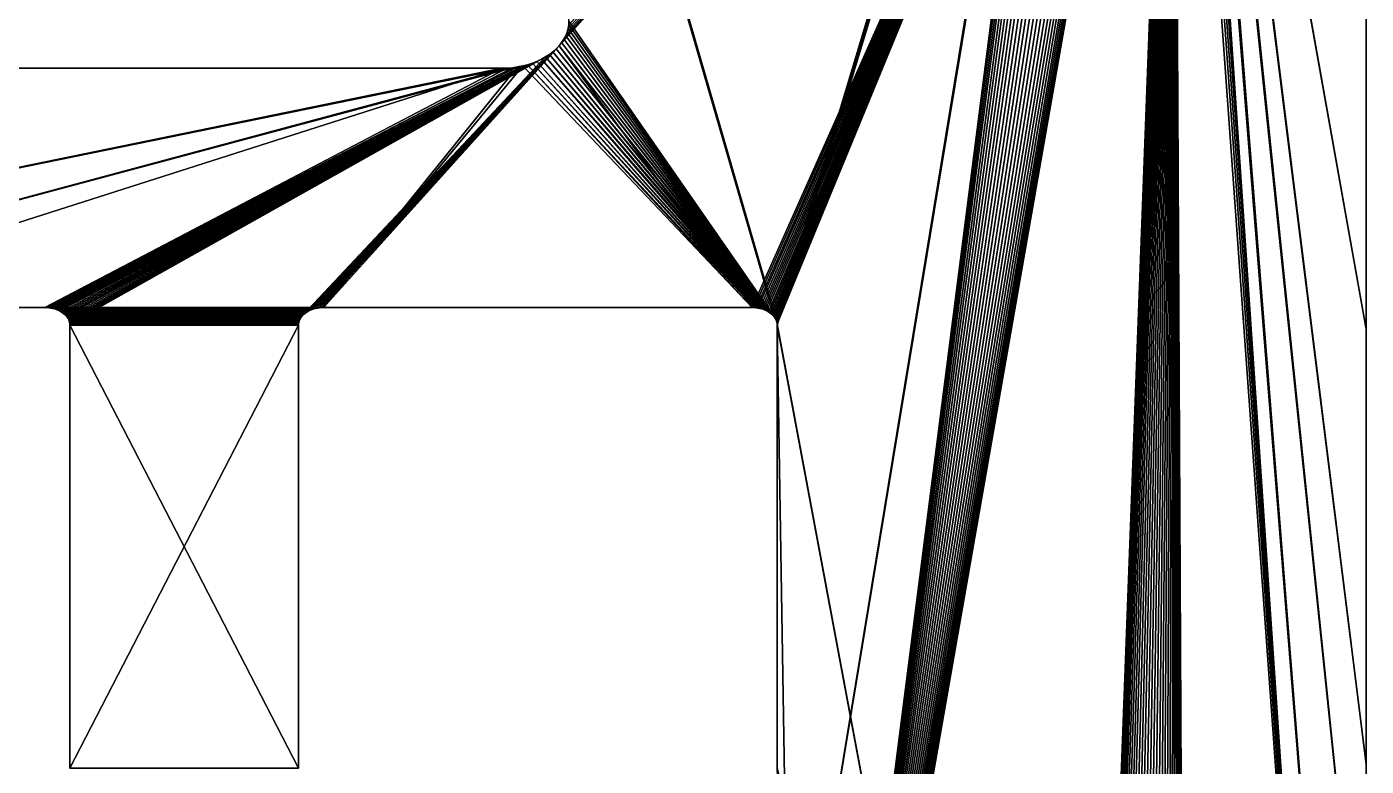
# Model space of a CAD drawing. Extents: x -56 to 56, y -42 to 42.
# Drawn here: x 19.22 to 56.15, y -3.78 to 16.61 of the extents above; entities that cross this region are included whole.
import ezdxf

# ---------------------------------------------------------------- set-up
doc = ezdxf.new("R2010")
doc.units = 0

msp = doc.modelspace()

# ---------------------------------------------------------------- linework, layer by layer
for points in [[(51.193, 36.097, 13), (56.15, 38.472, 13), (56.15, 8.264, 13)], [(56.15, 8.264, 16), (56.15, 38.472, 16), (51.193, 36.097, 16)], [(56.15, 8.264, 16), (56.15, 8.264, 13), (56.15, 38.472, 13)], [(56.15, 8.264, 16), (56.15, 38.472, 13), (56.15, 38.472, 16)], [(39.892, 8.491, 13), (34.117, 28.447, 13), (48.265, 36.385, 13)], [(39.892, 8.491, 13), (48.265, 36.385, 13), (48.229, 36.243, 13)], [(39.902, 8.453, 13), (39.892, 8.491, 13), (48.229, 36.243, 13)], [(39.902, 8.453, 13), (48.229, 36.243, 13), (48.207, 36.097, 13)], [(39.909, 8.415, 13), (39.902, 8.453, 13), (48.207, 36.097, 13)], [(39.909, 8.415, 13), (48.207, 36.097, 13), (48.2, 35.95, 13)], [(39.911, 8.377, 13), (39.909, 8.415, 13), (48.2, 35.95, 13)], [(39.911, 8.377, 13), (48.2, 35.95, 13), (48.207, 35.803, 13)], [(51.2, 35.95, 13), (51.193, 36.097, 13), (56.15, 8.264, 13)], [(56.15, 8.264, 16), (51.193, 36.097, 16), (51.2, 35.95, 16)], [(51.193, 35.803, 13), (51.2, 35.95, 13), (56.15, -3.728, 13)], [(56.15, -3.728, 16), (51.2, 35.95, 16), (51.193, 35.803, 16)], [(51.2, 35.95, 13), (56.15, 8.264, 13), (56.15, -3.728, 13)], [(56.15, -3.728, 16), (56.15, 8.264, 16), (51.2, 35.95, 16)], [(40.253, -12.604, 13), (39.911, 8.377, 13), (48.207, 35.803, 13)], [(40.253, -12.604, 13), (48.207, 35.803, 13), (48.229, 35.657, 13)], [(40.253, -26.604, 13), (40.253, -12.604, 13), (48.229, 35.657, 13)], [(40.253, -26.604, 13), (48.229, 35.657, 13), (48.265, 35.515, 13)], [(40.253, -26.604, 13), (51.135, 35.515, 13), (51.171, 35.657, 13)], [(40.253, -26.604, 13), (51.171, 35.657, 13), (56.15, -27.014, 13)], [(40.253, -26.604, 13), (48.265, 35.515, 13), (48.314, 35.376, 13)], [(40.253, -26.604, 13), (51.086, 35.376, 13), (51.135, 35.515, 13)], [(56.15, -38.472, 16), (51.135, 35.515, 16), (51.086, 35.376, 16)], [(56.15, -27.014, 16), (51.171, 35.657, 16), (51.135, 35.515, 16)], [(56.15, -38.472, 16), (56.15, -27.014, 16), (51.135, 35.515, 16)], [(51.171, 35.657, 13), (51.193, 35.803, 13), (56.15, -12.194, 13)], [(56.15, -12.194, 16), (51.193, 35.803, 16), (51.171, 35.657, 16)], [(51.171, 35.657, 13), (56.15, -12.194, 13), (56.15, -27.014, 13)], [(56.15, -27.014, 16), (56.15, -12.194, 16), (51.171, 35.657, 16)], [(51.193, 35.803, 13), (56.15, -3.728, 13), (56.15, -12.194, 13)], [(56.15, -12.194, 16), (56.15, -3.728, 16), (51.193, 35.803, 16)], [(40.253, -26.604, 13), (48.314, 35.376, 13), (48.377, 35.243, 13)], [(40.253, -26.604, 13), (51.023, 35.243, 13), (51.086, 35.376, 13)], [(40.253, -26.604, 13), (48.377, 35.243, 13), (48.453, 35.117, 13)], [(40.253, -26.604, 13), (50.947, 35.117, 13), (51.023, 35.243, 13)], [(40.253, -26.604, 13), (48.453, 35.117, 13), (48.54, 34.998, 13)], [(40.253, -26.604, 13), (50.859, 34.998, 13), (50.947, 35.117, 13)], [(56.15, -38.472, 16), (50.947, 35.117, 16), (50.859, 34.998, 16)], [(56.15, -38.472, 16), (51.023, 35.243, 16), (50.947, 35.117, 16)], [(56.15, -38.472, 16), (51.086, 35.376, 16), (51.023, 35.243, 16)], [(50.859, 34.998, 16), (33.967, 16.169, 16), (33.896, 16.08, 16)], [(50.859, 34.998, 16), (33.896, 16.08, 16), (39.218, 8.863, 16)], [(50.859, 34.998, 16), (34.028, 16.261, 16), (33.967, 16.169, 16)], [(50.859, 34.998, 16), (50.761, 34.889, 16), (34.028, 16.261, 16)], [(50.761, 34.889, 16), (34.078, 16.357, 16), (34.028, 16.261, 16)], [(50.761, 34.889, 16), (50.652, 34.79, 16), (34.078, 16.357, 16)], [(50.652, 34.79, 16), (34.117, 16.455, 16), (34.078, 16.357, 16)], [(50.652, 34.79, 16), (50.533, 34.703, 16), (34.117, 16.455, 16)], [(50.859, 34.998, 16), (39.218, 8.863, 16), (39.273, 8.862, 16)], [(50.859, 34.998, 16), (39.273, 8.862, 16), (39.327, 8.857, 16)], [(50.859, 34.998, 16), (39.327, 8.857, 16), (39.38, 8.85, 16)], [(50.859, 34.998, 16), (39.38, 8.85, 16), (39.432, 8.839, 16)], [(50.859, 34.998, 16), (39.432, 8.839, 16), (39.483, 8.826, 16)], [(50.859, 34.998, 16), (39.483, 8.826, 16), (39.533, 8.81, 16)], [(50.859, 34.998, 16), (39.533, 8.81, 16), (39.58, 8.792, 16)], [(50.859, 34.998, 16), (39.58, 8.792, 16), (39.625, 8.77, 16)], [(50.859, 34.998, 16), (39.625, 8.77, 16), (39.668, 8.747, 16)], [(50.859, 34.998, 16), (39.668, 8.747, 16), (39.708, 8.721, 16)], [(50.859, 34.998, 16), (39.708, 8.721, 16), (39.745, 8.693, 16)], [(50.859, 34.998, 16), (39.745, 8.693, 16), (39.778, 8.663, 16)], [(50.859, 34.998, 16), (39.778, 8.663, 16), (39.809, 8.631, 16)], [(50.859, 34.998, 16), (39.809, 8.631, 16), (39.835, 8.598, 16)], [(50.859, 34.998, 16), (39.835, 8.598, 16), (39.858, 8.563, 16)], [(50.859, 34.998, 16), (39.858, 8.563, 16), (39.877, 8.527, 16)], [(50.859, 34.998, 16), (39.877, 8.527, 16), (39.892, 8.491, 16)], [(50.859, 34.998, 16), (39.892, 8.491, 16), (39.902, 8.453, 16)], [(50.859, 34.998, 16), (39.902, 8.453, 16), (39.909, 8.415, 16)], [(48.2, -35.95, 16), (50.859, 34.998, 16), (39.909, 8.415, 16)], [(40.253, -26.604, 13), (48.54, 34.998, 13), (48.639, 34.889, 13)], [(40.253, -26.604, 13), (50.761, 34.889, 13), (50.859, 34.998, 13)], [(40.253, -26.604, 13), (48.639, 34.889, 13), (48.748, 34.79, 13)], [(40.253, -26.604, 13), (50.652, 34.79, 13), (50.761, 34.889, 13)], [(40.253, -26.604, 13), (48.748, 34.79, 13), (48.867, 34.703, 13)], [(40.253, -26.604, 13), (50.533, 34.703, 13), (50.652, 34.79, 13)], [(48.2, -35.95, 16), (48.207, -35.803, 16), (50.859, 34.998, 16)], [(48.207, -35.803, 16), (48.229, -35.657, 16), (50.859, 34.998, 16)], [(48.229, -35.657, 16), (48.265, -35.515, 16), (50.859, 34.998, 16)], [(48.265, -35.515, 16), (48.314, -35.376, 16), (50.859, 34.998, 16)], [(48.314, -35.376, 16), (48.377, -35.243, 16), (50.859, 34.998, 16)], [(48.377, -35.243, 16), (48.453, -35.117, 16), (50.859, 34.998, 16)], [(48.453, -35.117, 16), (48.54, -34.998, 16), (50.859, 34.998, 16)], [(48.54, -34.998, 16), (48.639, -34.889, 16), (50.859, 34.998, 16)], [(48.639, -34.889, 16), (48.748, -34.79, 16), (50.859, 34.998, 16)], [(48.748, -34.79, 16), (48.867, -34.703, 16), (50.859, 34.998, 16)], [(48.867, -34.703, 16), (48.993, -34.627, 16), (50.859, 34.998, 16)], [(48.993, -34.627, 16), (49.126, -34.564, 16), (50.859, 34.998, 16)], [(49.126, -34.564, 16), (49.265, -34.515, 16), (50.859, 34.998, 16)], [(49.265, -34.515, 16), (49.407, -34.479, 16), (50.859, 34.998, 16)], [(49.407, -34.479, 16), (49.553, -34.457, 16), (50.859, 34.998, 16)], [(49.553, -34.457, 16), (49.7, -34.45, 16), (50.859, 34.998, 16)], [(49.7, -34.45, 16), (49.847, -34.457, 16), (50.859, 34.998, 16)], [(49.847, -34.457, 16), (49.993, -34.479, 16), (50.859, 34.998, 16)], [(49.993, -34.479, 16), (50.135, -34.515, 16), (50.859, 34.998, 16)], [(50.135, -34.515, 16), (50.274, -34.564, 16), (50.859, 34.998, 16)], [(50.274, -34.564, 16), (50.407, -34.627, 16), (50.859, 34.998, 16)], [(50.407, -34.627, 16), (50.533, -34.703, 16), (50.859, 34.998, 16)], [(50.533, -34.703, 16), (50.652, -34.79, 16), (50.859, 34.998, 16)], [(50.652, -34.79, 16), (50.761, -34.889, 16), (50.859, 34.998, 16)], [(50.761, -34.889, 16), (50.859, -34.998, 16), (50.859, 34.998, 16)], [(51.2, -35.95, 16), (56.15, -38.472, 16), (50.859, 34.998, 16)], [(51.193, -35.803, 16), (51.2, -35.95, 16), (50.859, 34.998, 16)], [(51.171, -35.657, 16), (51.193, -35.803, 16), (50.859, 34.998, 16)], [(51.135, -35.515, 16), (51.171, -35.657, 16), (50.859, 34.998, 16)], [(51.086, -35.376, 16), (51.135, -35.515, 16), (50.859, 34.998, 16)], [(51.023, -35.243, 16), (51.086, -35.376, 16), (50.859, 34.998, 16)], [(50.947, -35.117, 16), (51.023, -35.243, 16), (50.859, 34.998, 16)], [(50.859, -34.998, 16), (50.947, -35.117, 16), (50.859, 34.998, 16)], [(50.533, 34.703, 16), (34.146, 16.555, 16), (34.117, 16.455, 16)], [(50.533, 34.703, 16), (50.407, 34.627, 16), (34.146, 16.555, 16)], [(50.407, 34.627, 16), (34.163, 16.656, 16), (34.146, 16.555, 16)], [(40.253, -26.604, 13), (48.867, 34.703, 13), (48.993, 34.627, 13)], [(40.253, -26.604, 13), (50.407, 34.627, 13), (50.533, 34.703, 13)], [(40.253, -26.604, 13), (48.993, 34.627, 13), (49.126, 34.564, 13)], [(40.253, -26.604, 13), (50.274, 34.564, 13), (50.407, 34.627, 13)], [(40.253, -26.604, 13), (49.126, 34.564, 13), (49.265, 34.515, 13)], [(40.253, -26.604, 13), (50.135, 34.515, 13), (50.274, 34.564, 13)], [(40.253, -26.604, 13), (49.265, 34.515, 13), (49.407, 34.479, 13)], [(40.253, -26.604, 13), (49.993, 34.479, 13), (50.135, 34.515, 13)], [(40.253, -26.604, 13), (49.407, 34.479, 13), (49.553, 34.457, 13)], [(40.253, -26.604, 13), (49.847, 34.457, 13), (49.993, 34.479, 13)], [(40.253, -26.604, 13), (49.553, 34.457, 13), (49.7, 34.45, 13)], [(40.253, -26.604, 13), (49.7, 34.45, 13), (49.847, 34.457, 13)], [(39.892, 8.491, 13), (34.146, 28.347, 13), (34.117, 28.447, 13)], [(39.877, 8.527, 13), (34.163, 28.246, 13), (34.146, 28.347, 13)], [(39.892, 8.491, 13), (39.877, 8.527, 13), (34.146, 28.347, 13)], [(39.858, 8.563, 13), (34.168, 28.145, 13), (34.163, 28.246, 13)], [(39.877, 8.527, 13), (39.858, 8.563, 13), (34.163, 28.246, 13)], [(39.835, 8.598, 13), (34.168, 16.757, 13), (34.168, 28.145, 13)], [(39.858, 8.563, 13), (39.835, 8.598, 13), (34.168, 28.145, 13)], [(34.163, 16.656, 13), (34.146, 16.555, 13), (34.146, 16.555, 16)], [(34.163, 16.656, 13), (34.146, 16.555, 16), (34.163, 16.656, 16)], [(39.835, 8.598, 13), (34.146, 16.555, 13), (34.163, 16.656, 13)], [(39.835, 8.598, 13), (34.163, 16.656, 13), (34.168, 16.757, 13)], [(34.028, 16.261, 13), (33.967, 16.169, 13), (33.967, 16.169, 16)], [(34.028, 16.261, 13), (33.967, 16.169, 16), (34.028, 16.261, 16)], [(39.708, 8.721, 13), (33.967, 16.169, 13), (34.028, 16.261, 13)], [(34.078, 16.357, 13), (34.028, 16.261, 13), (34.028, 16.261, 16)], [(34.078, 16.357, 13), (34.028, 16.261, 16), (34.078, 16.357, 16)], [(39.745, 8.693, 13), (34.028, 16.261, 13), (34.078, 16.357, 13)], [(39.745, 8.693, 13), (39.708, 8.721, 13), (34.028, 16.261, 13)], [(34.117, 16.455, 13), (34.078, 16.357, 13), (34.078, 16.357, 16)], [(34.117, 16.455, 13), (34.078, 16.357, 16), (34.117, 16.455, 16)], [(39.778, 8.663, 13), (34.078, 16.357, 13), (34.117, 16.455, 13)], [(39.778, 8.663, 13), (39.745, 8.693, 13), (34.078, 16.357, 13)], [(34.146, 16.555, 13), (34.117, 16.455, 13), (34.117, 16.455, 16)], [(34.146, 16.555, 13), (34.117, 16.455, 16), (34.146, 16.555, 16)], [(39.809, 8.631, 13), (34.117, 16.455, 13), (34.146, 16.555, 13)], [(39.809, 8.631, 13), (39.778, 8.663, 13), (34.117, 16.455, 13)], [(39.835, 8.598, 13), (39.809, 8.631, 13), (34.146, 16.555, 13)], [(33.726, 15.916, 16), (33.628, 15.841, 16), (26.913, 8.721, 16)], [(33.726, 15.916, 16), (26.913, 8.721, 16), (26.953, 8.747, 16)], [(33.816, 15.996, 16), (33.726, 15.916, 16), (26.953, 8.747, 16)], [(33.816, 15.996, 16), (26.953, 8.747, 16), (26.996, 8.77, 16)], [(33.896, 16.08, 16), (33.816, 15.996, 16), (26.996, 8.77, 16)], [(33.896, 16.08, 16), (26.996, 8.77, 16), (27.041, 8.792, 16)], [(33.896, 16.08, 16), (27.041, 8.792, 16), (27.089, 8.81, 16)], [(33.896, 16.08, 16), (27.089, 8.81, 16), (27.138, 8.826, 16)], [(33.896, 16.08, 16), (27.138, 8.826, 16), (27.189, 8.839, 16)], [(33.896, 16.08, 16), (27.189, 8.839, 16), (27.241, 8.85, 16)], [(33.896, 16.08, 16), (27.241, 8.85, 16), (27.295, 8.857, 16)], [(33.896, 16.08, 16), (27.295, 8.857, 16), (27.349, 8.862, 16)], [(33.896, 16.08, 16), (27.349, 8.862, 16), (27.403, 8.863, 16)], [(33.896, 16.08, 16), (27.403, 8.863, 16), (39.218, 8.863, 16)], [(33.726, 15.916, 13), (33.628, 15.841, 13), (33.628, 15.841, 16)], [(33.726, 15.916, 13), (33.628, 15.841, 16), (33.726, 15.916, 16)], [(39.533, 8.81, 13), (33.628, 15.841, 13), (33.726, 15.916, 13)], [(33.816, 15.996, 13), (33.726, 15.916, 13), (33.726, 15.916, 16)], [(33.816, 15.996, 13), (33.726, 15.916, 16), (33.816, 15.996, 16)], [(39.58, 8.792, 13), (33.726, 15.916, 13), (33.816, 15.996, 13)], [(39.58, 8.792, 13), (39.533, 8.81, 13), (33.726, 15.916, 13)], [(33.896, 16.08, 13), (33.816, 15.996, 13), (33.816, 15.996, 16)], [(33.896, 16.08, 13), (33.816, 15.996, 16), (33.896, 16.08, 16)], [(39.625, 8.77, 13), (33.816, 15.996, 13), (33.896, 16.08, 13)], [(39.625, 8.77, 13), (39.58, 8.792, 13), (33.816, 15.996, 13)], [(33.967, 16.169, 13), (33.896, 16.08, 13), (33.896, 16.08, 16)], [(33.967, 16.169, 13), (33.896, 16.08, 16), (33.967, 16.169, 16)], [(39.668, 8.747, 13), (33.896, 16.08, 13), (33.967, 16.169, 13)], [(39.668, 8.747, 13), (39.625, 8.77, 13), (33.896, 16.08, 13)], [(39.708, 8.721, 13), (39.668, 8.747, 13), (33.967, 16.169, 13)], [(32.893, 15.525, 16), (32.753, 15.497, 16), (19.88, 8.85, 16)], [(32.893, 15.525, 16), (19.88, 8.85, 16), (19.932, 8.839, 16)], [(33.029, 15.56, 16), (32.893, 15.525, 16), (19.932, 8.839, 16)], [(33.029, 15.56, 16), (19.932, 8.839, 16), (19.983, 8.826, 16)], [(33.16, 15.603, 16), (33.029, 15.56, 16), (19.983, 8.826, 16)], [(33.16, 15.603, 16), (19.983, 8.826, 16), (20.033, 8.81, 16)], [(33.287, 15.652, 16), (33.16, 15.603, 16), (20.033, 8.81, 16)], [(33.287, 15.652, 16), (20.033, 8.81, 16), (20.08, 8.792, 16)], [(33.407, 15.709, 16), (33.287, 15.652, 16), (20.08, 8.792, 16)], [(33.407, 15.709, 16), (20.08, 8.792, 16), (20.125, 8.77, 16)], [(33.407, 15.709, 16), (20.125, 8.77, 16), (20.168, 8.747, 16)], [(33.407, 15.709, 16), (20.168, 8.747, 16), (20.208, 8.721, 16)], [(33.407, 15.709, 16), (20.208, 8.721, 16), (20.245, 8.693, 16)], [(33.407, 15.709, 16), (20.245, 8.693, 16), (20.278, 8.663, 16)], [(33.407, 15.709, 16), (20.278, 8.663, 16), (20.309, 8.631, 16)], [(33.407, 15.709, 16), (20.309, 8.631, 16), (20.335, 8.598, 16)], [(33.407, 15.709, 16), (20.335, 8.598, 16), (20.358, 8.563, 16)], [(33.407, 15.709, 16), (20.358, 8.563, 16), (20.377, 8.527, 16)], [(33.407, 15.709, 16), (20.377, 8.527, 16), (20.391, 8.491, 16)], [(33.407, 15.709, 16), (20.391, 8.491, 16), (20.402, 8.453, 16)], [(33.521, 15.772, 16), (33.407, 15.709, 16), (20.402, 8.453, 16)], [(33.521, 15.772, 16), (20.402, 8.453, 16), (20.408, 8.415, 16)], [(33.521, 15.772, 16), (20.408, 8.415, 16), (26.843, 8.663, 16)], [(33.521, 15.772, 16), (26.843, 8.663, 16), (26.876, 8.693, 16)], [(33.628, 15.841, 16), (33.521, 15.772, 16), (26.876, 8.693, 16)], [(33.628, 15.841, 16), (26.876, 8.693, 16), (26.913, 8.721, 16)], [(27.403, 8.863, 13), (32.753, 15.497, 13), (32.893, 15.525, 13)], [(39.218, 8.863, 13), (27.403, 8.863, 13), (32.893, 15.525, 13)], [(32.893, 15.525, 13), (32.753, 15.497, 13), (32.753, 15.497, 16)], [(32.893, 15.525, 13), (32.753, 15.497, 16), (32.893, 15.525, 16)], [(33.029, 15.56, 13), (32.893, 15.525, 13), (32.893, 15.525, 16)], [(33.029, 15.56, 13), (32.893, 15.525, 16), (33.029, 15.56, 16)], [(39.218, 8.863, 13), (32.893, 15.525, 13), (33.029, 15.56, 13)], [(33.16, 15.603, 13), (33.029, 15.56, 13), (33.029, 15.56, 16)], [(33.16, 15.603, 13), (33.029, 15.56, 16), (33.16, 15.603, 16)], [(39.273, 8.862, 13), (33.029, 15.56, 13), (33.16, 15.603, 13)], [(39.273, 8.862, 13), (39.218, 8.863, 13), (33.029, 15.56, 13)], [(33.287, 15.652, 13), (33.16, 15.603, 13), (33.16, 15.603, 16)], [(33.287, 15.652, 13), (33.16, 15.603, 16), (33.287, 15.652, 16)], [(39.327, 8.857, 13), (33.16, 15.603, 13), (33.287, 15.652, 13)], [(39.327, 8.857, 13), (39.273, 8.862, 13), (33.16, 15.603, 13)], [(33.407, 15.709, 13), (33.287, 15.652, 13), (33.287, 15.652, 16)], [(33.407, 15.709, 13), (33.287, 15.652, 16), (33.407, 15.709, 16)], [(39.38, 8.85, 13), (33.287, 15.652, 13), (33.407, 15.709, 13)], [(39.38, 8.85, 13), (39.327, 8.857, 13), (33.287, 15.652, 13)], [(33.521, 15.772, 13), (33.407, 15.709, 13), (33.407, 15.709, 16)], [(33.521, 15.772, 13), (33.407, 15.709, 16), (33.521, 15.772, 16)], [(39.432, 8.839, 13), (33.407, 15.709, 13), (33.521, 15.772, 13)], [(39.432, 8.839, 13), (39.38, 8.85, 13), (33.407, 15.709, 13)], [(33.628, 15.841, 13), (33.521, 15.772, 13), (33.521, 15.772, 16)], [(33.628, 15.841, 13), (33.521, 15.772, 16), (33.628, 15.841, 16)], [(39.483, 8.826, 13), (33.521, 15.772, 13), (33.628, 15.841, 13)], [(39.483, 8.826, 13), (39.432, 8.839, 13), (33.521, 15.772, 13)], [(39.533, 8.81, 13), (39.483, 8.826, 13), (33.628, 15.841, 13)], [(0.116, 8.857, 13), (32.322, 15.461, 13), (32.467, 15.465, 13)], [(7.903, 8.863, 13), (0.116, 8.857, 13), (32.467, 15.465, 13)], [(0.116, 8.857, 13), (0.703, 15.461, 13), (32.322, 15.461, 13)], [(11.222, 15.461, 16), (32.322, 15.461, 13), (0.703, 15.461, 13)], [(7.903, 8.863, 13), (32.467, 15.465, 13), (32.611, 15.477, 13)], [(19.718, 8.863, 13), (7.903, 8.863, 13), (32.611, 15.477, 13)], [(11.222, 15.461, 16), (32.322, 15.461, 16), (32.322, 15.461, 13)], [(32.322, 15.461, 16), (11.222, 15.461, 16), (11.657, 8.863, 16)], [(32.322, 15.461, 16), (11.657, 8.863, 16), (19.718, 8.863, 16)], [(19.718, 8.863, 13), (32.611, 15.477, 13), (32.753, 15.497, 13)], [(27.403, 8.863, 13), (19.718, 8.863, 13), (32.753, 15.497, 13)], [(32.467, 15.465, 16), (32.322, 15.461, 16), (19.718, 8.863, 16)], [(32.467, 15.465, 16), (19.718, 8.863, 16), (19.773, 8.862, 16)], [(32.611, 15.477, 16), (32.467, 15.465, 16), (19.773, 8.862, 16)], [(32.611, 15.477, 16), (19.773, 8.862, 16), (19.827, 8.857, 16)], [(32.753, 15.497, 16), (32.611, 15.477, 16), (19.827, 8.857, 16)], [(32.753, 15.497, 16), (19.827, 8.857, 16), (19.88, 8.85, 16)], [(32.322, 15.461, 16), (32.467, 15.465, 16), (32.467, 15.465, 13)], [(32.322, 15.461, 16), (32.467, 15.465, 13), (32.322, 15.461, 13)], [(32.611, 15.477, 13), (32.467, 15.465, 13), (32.467, 15.465, 16)], [(32.611, 15.477, 13), (32.467, 15.465, 16), (32.611, 15.477, 16)], [(32.753, 15.497, 13), (32.611, 15.477, 13), (32.611, 15.477, 16)], [(32.753, 15.497, 13), (32.611, 15.477, 16), (32.753, 15.497, 16)], [(7.903, 8.863, 13), (19.718, 8.863, 13), (19.718, 8.863, 16)], [(11.657, 8.863, 16), (7.903, 8.863, 13), (19.718, 8.863, 16)], [(19.773, 8.862, 13), (19.773, 8.862, 16), (19.718, 8.863, 16)], [(19.773, 8.862, 13), (19.718, 8.863, 16), (19.718, 8.863, 13)], [(27.403, 8.863, 13), (19.773, 8.862, 13), (19.718, 8.863, 13)], [(27.403, 8.863, 13), (27.349, 8.862, 13), (19.773, 8.862, 13)], [(27.403, 8.863, 13), (27.403, 8.863, 16), (27.349, 8.862, 16)], [(27.403, 8.863, 13), (27.349, 8.862, 16), (27.349, 8.862, 13)], [(39.218, 8.863, 13), (39.218, 8.863, 16), (27.403, 8.863, 16)], [(39.218, 8.863, 13), (27.403, 8.863, 16), (27.403, 8.863, 13)], [(39.273, 8.862, 13), (39.273, 8.862, 16), (39.218, 8.863, 16)], [(39.273, 8.862, 13), (39.218, 8.863, 16), (39.218, 8.863, 13)], [(19.827, 8.857, 13), (19.827, 8.857, 16), (19.773, 8.862, 16)], [(19.827, 8.857, 13), (19.773, 8.862, 16), (19.773, 8.862, 13)], [(27.349, 8.862, 13), (19.827, 8.857, 13), (19.773, 8.862, 13)], [(27.349, 8.862, 13), (27.295, 8.857, 13), (19.827, 8.857, 13)], [(19.88, 8.85, 13), (19.88, 8.85, 16), (19.827, 8.857, 16)], [(19.88, 8.85, 13), (19.827, 8.857, 16), (19.827, 8.857, 13)], [(27.295, 8.857, 13), (19.88, 8.85, 13), (19.827, 8.857, 13)], [(27.295, 8.857, 13), (27.241, 8.85, 13), (19.88, 8.85, 13)], [(19.932, 8.839, 13), (19.932, 8.839, 16), (19.88, 8.85, 16)], [(19.932, 8.839, 13), (19.88, 8.85, 16), (19.88, 8.85, 13)], [(27.241, 8.85, 13), (19.932, 8.839, 13), (19.88, 8.85, 13)], [(27.241, 8.85, 13), (27.189, 8.839, 13), (19.932, 8.839, 13)], [(19.983, 8.826, 13), (19.983, 8.826, 16), (19.932, 8.839, 16)], [(19.983, 8.826, 13), (19.932, 8.839, 16), (19.932, 8.839, 13)], [(27.189, 8.839, 13), (19.983, 8.826, 13), (19.932, 8.839, 13)], [(27.189, 8.839, 13), (27.138, 8.826, 13), (19.983, 8.826, 13)], [(20.033, 8.81, 13), (20.033, 8.81, 16), (19.983, 8.826, 16)], [(20.033, 8.81, 13), (19.983, 8.826, 16), (19.983, 8.826, 13)], [(27.138, 8.826, 13), (20.033, 8.81, 13), (19.983, 8.826, 13)], [(27.138, 8.826, 13), (27.089, 8.81, 13), (20.033, 8.81, 13)], [(20.08, 8.792, 13), (20.08, 8.792, 16), (20.033, 8.81, 16)], [(20.08, 8.792, 13), (20.033, 8.81, 16), (20.033, 8.81, 13)], [(27.089, 8.81, 13), (20.08, 8.792, 13), (20.033, 8.81, 13)], [(27.089, 8.81, 13), (27.041, 8.792, 13), (20.08, 8.792, 13)], [(20.125, 8.77, 13), (20.125, 8.77, 16), (20.08, 8.792, 16)], [(20.125, 8.77, 13), (20.08, 8.792, 16), (20.08, 8.792, 13)], [(27.041, 8.792, 13), (20.125, 8.77, 13), (20.08, 8.792, 13)], [(27.041, 8.792, 13), (26.996, 8.77, 13), (20.125, 8.77, 13)], [(20.168, 8.747, 13), (20.168, 8.747, 16), (20.125, 8.77, 16)], [(20.168, 8.747, 13), (20.125, 8.77, 16), (20.125, 8.77, 13)], [(26.996, 8.77, 13), (20.168, 8.747, 13), (20.125, 8.77, 13)], [(26.996, 8.77, 13), (26.953, 8.747, 13), (20.168, 8.747, 13)], [(20.208, 8.721, 13), (20.208, 8.721, 16), (20.168, 8.747, 16)], [(20.208, 8.721, 13), (20.168, 8.747, 16), (20.168, 8.747, 13)], [(26.953, 8.747, 13), (20.208, 8.721, 13), (20.168, 8.747, 13)], [(26.953, 8.747, 13), (26.913, 8.721, 13), (20.208, 8.721, 13)], [(20.245, 8.693, 16), (20.208, 8.721, 16), (20.208, 8.721, 13)], [(20.245, 8.693, 16), (20.208, 8.721, 13), (20.245, 8.693, 13)], [(26.913, 8.721, 13), (20.245, 8.693, 13), (20.208, 8.721, 13)], [(26.913, 8.721, 13), (26.876, 8.693, 13), (20.245, 8.693, 13)], [(20.278, 8.663, 16), (20.245, 8.693, 16), (20.245, 8.693, 13)], [(20.278, 8.663, 16), (20.245, 8.693, 13), (20.278, 8.663, 13)], [(26.876, 8.693, 13), (20.278, 8.663, 13), (20.245, 8.693, 13)], [(26.876, 8.693, 13), (26.843, 8.663, 13), (20.278, 8.663, 13)], [(20.309, 8.631, 16), (20.278, 8.663, 16), (20.278, 8.663, 13)], [(20.309, 8.631, 16), (20.278, 8.663, 13), (20.309, 8.631, 13)], [(26.843, 8.663, 13), (20.309, 8.631, 13), (20.278, 8.663, 13)], [(26.843, 8.663, 13), (26.813, 8.631, 13), (20.309, 8.631, 13)], [(20.335, 8.598, 16), (20.309, 8.631, 16), (20.309, 8.631, 13)], [(20.335, 8.598, 16), (20.309, 8.631, 13), (20.335, 8.598, 13)], [(26.813, 8.631, 13), (20.335, 8.598, 13), (20.309, 8.631, 13)], [(26.813, 8.631, 13), (26.786, 8.598, 13), (20.335, 8.598, 13)], [(20.358, 8.563, 16), (20.335, 8.598, 16), (20.335, 8.598, 13)], [(20.358, 8.563, 16), (20.335, 8.598, 13), (20.358, 8.563, 13)], [(26.786, 8.598, 13), (20.358, 8.563, 13), (20.335, 8.598, 13)], [(26.786, 8.598, 13), (26.763, 8.563, 13), (20.358, 8.563, 13)], [(20.377, 8.527, 16), (20.358, 8.563, 16), (20.358, 8.563, 13)], [(20.377, 8.527, 16), (20.358, 8.563, 13), (20.377, 8.527, 13)], [(26.763, 8.563, 13), (20.377, 8.527, 13), (20.358, 8.563, 13)], [(26.763, 8.563, 13), (26.745, 8.527, 13), (20.377, 8.527, 13)], [(20.391, 8.491, 16), (20.377, 8.527, 16), (20.377, 8.527, 13)], [(20.391, 8.491, 16), (20.377, 8.527, 13), (20.391, 8.491, 13)], [(26.745, 8.527, 13), (20.391, 8.491, 13), (20.377, 8.527, 13)], [(26.745, 8.527, 13), (26.73, 8.491, 13), (20.391, 8.491, 13)], [(20.408, 8.415, 16), (26.813, 8.631, 16), (26.843, 8.663, 16)], [(20.408, 8.415, 16), (26.786, 8.598, 16), (26.813, 8.631, 16)], [(20.408, 8.415, 16), (26.763, 8.563, 16), (26.786, 8.598, 16)], [(20.408, 8.415, 16), (26.745, 8.527, 16), (26.763, 8.563, 16)], [(20.408, 8.415, 16), (26.73, 8.491, 16), (26.745, 8.527, 16)], [(26.745, 8.527, 13), (26.745, 8.527, 16), (26.73, 8.491, 16)], [(26.745, 8.527, 13), (26.73, 8.491, 16), (26.73, 8.491, 13)], [(26.763, 8.563, 13), (26.763, 8.563, 16), (26.745, 8.527, 16)], [(26.763, 8.563, 13), (26.745, 8.527, 16), (26.745, 8.527, 13)], [(26.786, 8.598, 13), (26.786, 8.598, 16), (26.763, 8.563, 16)], [(26.786, 8.598, 13), (26.763, 8.563, 16), (26.763, 8.563, 13)], [(26.813, 8.631, 13), (26.813, 8.631, 16), (26.786, 8.598, 16)], [(26.813, 8.631, 13), (26.786, 8.598, 16), (26.786, 8.598, 13)], [(26.843, 8.663, 13), (26.843, 8.663, 16), (26.813, 8.631, 16)], [(26.843, 8.663, 13), (26.813, 8.631, 16), (26.813, 8.631, 13)], [(26.876, 8.693, 13), (26.876, 8.693, 16), (26.843, 8.663, 16)], [(26.876, 8.693, 13), (26.843, 8.663, 16), (26.843, 8.663, 13)], [(26.913, 8.721, 13), (26.913, 8.721, 16), (26.876, 8.693, 16)], [(26.913, 8.721, 13), (26.876, 8.693, 16), (26.876, 8.693, 13)], [(26.953, 8.747, 13), (26.953, 8.747, 16), (26.913, 8.721, 16)], [(26.953, 8.747, 13), (26.913, 8.721, 16), (26.913, 8.721, 13)], [(26.996, 8.77, 13), (26.996, 8.77, 16), (26.953, 8.747, 16)], [(26.996, 8.77, 13), (26.953, 8.747, 16), (26.953, 8.747, 13)], [(27.041, 8.792, 13), (27.041, 8.792, 16), (26.996, 8.77, 16)], [(27.041, 8.792, 13), (26.996, 8.77, 16), (26.996, 8.77, 13)], [(27.089, 8.81, 13), (27.089, 8.81, 16), (27.041, 8.792, 16)], [(27.089, 8.81, 13), (27.041, 8.792, 16), (27.041, 8.792, 13)], [(27.138, 8.826, 13), (27.138, 8.826, 16), (27.089, 8.81, 16)], [(27.138, 8.826, 13), (27.089, 8.81, 16), (27.089, 8.81, 13)], [(27.189, 8.839, 13), (27.189, 8.839, 16), (27.138, 8.826, 16)], [(27.189, 8.839, 13), (27.138, 8.826, 16), (27.138, 8.826, 13)], [(27.241, 8.85, 13), (27.241, 8.85, 16), (27.189, 8.839, 16)], [(27.241, 8.85, 13), (27.189, 8.839, 16), (27.189, 8.839, 13)], [(27.295, 8.857, 13), (27.295, 8.857, 16), (27.241, 8.85, 16)], [(27.295, 8.857, 13), (27.241, 8.85, 16), (27.241, 8.85, 13)], [(27.349, 8.862, 13), (27.349, 8.862, 16), (27.295, 8.857, 16)], [(27.349, 8.862, 13), (27.295, 8.857, 16), (27.295, 8.857, 13)], [(39.327, 8.857, 13), (39.327, 8.857, 16), (39.273, 8.862, 16)], [(39.327, 8.857, 13), (39.273, 8.862, 16), (39.273, 8.862, 13)], [(39.38, 8.85, 13), (39.38, 8.85, 16), (39.327, 8.857, 16)], [(39.38, 8.85, 13), (39.327, 8.857, 16), (39.327, 8.857, 13)], [(39.432, 8.839, 13), (39.432, 8.839, 16), (39.38, 8.85, 16)], [(39.432, 8.839, 13), (39.38, 8.85, 16), (39.38, 8.85, 13)], [(39.483, 8.826, 13), (39.483, 8.826, 16), (39.432, 8.839, 16)], [(39.483, 8.826, 13), (39.432, 8.839, 16), (39.432, 8.839, 13)], [(39.533, 8.81, 13), (39.533, 8.81, 16), (39.483, 8.826, 16)], [(39.533, 8.81, 13), (39.483, 8.826, 16), (39.483, 8.826, 13)], [(39.58, 8.792, 13), (39.58, 8.792, 16), (39.533, 8.81, 16)], [(39.58, 8.792, 13), (39.533, 8.81, 16), (39.533, 8.81, 13)], [(39.625, 8.77, 13), (39.625, 8.77, 16), (39.58, 8.792, 16)], [(39.625, 8.77, 13), (39.58, 8.792, 16), (39.58, 8.792, 13)], [(39.668, 8.747, 13), (39.668, 8.747, 16), (39.625, 8.77, 16)], [(39.668, 8.747, 13), (39.625, 8.77, 16), (39.625, 8.77, 13)], [(39.708, 8.721, 13), (39.708, 8.721, 16), (39.668, 8.747, 16)], [(39.708, 8.721, 13), (39.668, 8.747, 16), (39.668, 8.747, 13)], [(39.745, 8.693, 16), (39.708, 8.721, 16), (39.708, 8.721, 13)], [(39.745, 8.693, 16), (39.708, 8.721, 13), (39.745, 8.693, 13)], [(39.778, 8.663, 16), (39.745, 8.693, 16), (39.745, 8.693, 13)], [(39.778, 8.663, 16), (39.745, 8.693, 13), (39.778, 8.663, 13)], [(39.809, 8.631, 16), (39.778, 8.663, 16), (39.778, 8.663, 13)], [(39.809, 8.631, 16), (39.778, 8.663, 13), (39.809, 8.631, 13)], [(39.835, 8.598, 16), (39.809, 8.631, 16), (39.809, 8.631, 13)], [(39.835, 8.598, 16), (39.809, 8.631, 13), (39.835, 8.598, 13)], [(39.858, 8.563, 16), (39.835, 8.598, 16), (39.835, 8.598, 13)], [(39.858, 8.563, 16), (39.835, 8.598, 13), (39.858, 8.563, 13)], [(39.877, 8.527, 16), (39.858, 8.563, 16), (39.858, 8.563, 13)], [(39.877, 8.527, 16), (39.858, 8.563, 13), (39.877, 8.527, 13)], [(39.892, 8.491, 16), (39.877, 8.527, 16), (39.877, 8.527, 13)], [(39.892, 8.491, 16), (39.877, 8.527, 13), (39.892, 8.491, 13)], [(20.402, 8.453, 16), (20.391, 8.491, 16), (20.391, 8.491, 13)], [(20.402, 8.453, 16), (20.391, 8.491, 13), (20.402, 8.453, 13)], [(26.73, 8.491, 13), (20.402, 8.453, 13), (20.391, 8.491, 13)], [(26.73, 8.491, 13), (26.719, 8.453, 13), (20.402, 8.453, 13)], [(20.408, 8.415, 16), (20.402, 8.453, 16), (20.402, 8.453, 13)], [(20.408, 8.415, 16), (20.402, 8.453, 13), (20.408, 8.415, 13)], [(26.719, 8.453, 13), (20.408, 8.415, 13), (20.402, 8.453, 13)], [(20.408, 8.415, 16), (26.719, 8.453, 16), (26.73, 8.491, 16)], [(26.719, 8.453, 13), (26.713, 8.415, 13), (20.408, 8.415, 13)], [(20.408, 8.415, 16), (26.713, 8.415, 16), (26.719, 8.453, 16)], [(20.411, 8.377, 16), (20.408, 8.415, 16), (20.408, 8.415, 13)], [(20.411, 8.377, 16), (20.408, 8.415, 13), (20.411, 8.377, 13)], [(26.713, 8.415, 13), (20.411, 8.377, 13), (20.408, 8.415, 13)], [(20.408, 8.415, 16), (20.411, 8.377, 16), (26.711, 8.377, 16)], [(20.408, 8.415, 16), (26.711, 8.377, 16), (26.713, 8.415, 16)], [(26.713, 8.415, 13), (26.711, 8.377, 13), (20.411, 8.377, 13)], [(20.411, -3.841, 16), (20.411, 8.377, 16), (20.411, 8.377, 13)], [(20.411, -3.841, 16), (20.411, 8.377, 13), (20.411, -3.841, 13)], [(20.411, 8.377, 13), (26.711, 8.377, 13), (26.711, -3.841, 13)], [(20.411, 8.377, 13), (26.711, -3.841, 13), (20.411, -3.841, 13)], [(26.711, 8.377, 16), (20.411, 8.377, 16), (20.411, -3.841, 16)], [(26.711, 8.377, 16), (20.411, -3.841, 16), (26.711, -3.841, 16)], [(26.713, 8.415, 13), (26.713, 8.415, 16), (26.711, 8.377, 16)], [(26.713, 8.415, 13), (26.711, 8.377, 16), (26.711, 8.377, 13)], [(26.711, -3.841, 16), (26.711, -3.841, 13), (26.711, 8.377, 13)], [(26.711, -3.841, 16), (26.711, 8.377, 13), (26.711, 8.377, 16)], [(26.719, 8.453, 13), (26.719, 8.453, 16), (26.713, 8.415, 16)], [(26.719, 8.453, 13), (26.713, 8.415, 16), (26.713, 8.415, 13)], [(26.73, 8.491, 13), (26.73, 8.491, 16), (26.719, 8.453, 16)], [(26.73, 8.491, 13), (26.719, 8.453, 16), (26.719, 8.453, 13)], [(39.902, 8.453, 16), (39.892, 8.491, 16), (39.892, 8.491, 13)], [(39.902, 8.453, 16), (39.892, 8.491, 13), (39.902, 8.453, 13)], [(39.909, 8.415, 16), (39.902, 8.453, 16), (39.902, 8.453, 13)], [(39.909, 8.415, 16), (39.902, 8.453, 13), (39.909, 8.415, 13)], [(39.911, 8.377, 16), (39.909, 8.415, 16), (39.909, 8.415, 13)], [(39.911, 8.377, 16), (39.909, 8.415, 13), (39.911, 8.377, 13)], [(48.2, -35.95, 16), (39.909, 8.415, 16), (39.911, 8.377, 16)], [(39.911, -3.841, 16), (39.911, 8.377, 16), (39.911, 8.377, 13)], [(39.911, -3.841, 16), (39.911, 8.377, 13), (39.911, -3.841, 13)], [(40.253, -12.604, 13), (39.911, -3.841, 13), (39.911, 8.377, 13)], [(48.2, -35.95, 16), (39.911, 8.377, 16), (39.911, -3.841, 16)], [(56.15, 8.264, 13), (56.15, 8.264, 16), (56.15, -3.728, 16)], [(56.15, 8.264, 13), (56.15, -3.728, 16), (56.15, -3.728, 13)], [(56.15, -12.194, 16), (56.15, -12.194, 13), (56.15, -3.728, 13)], [(56.15, -12.194, 16), (56.15, -3.728, 13), (56.15, -3.728, 16)]]:
    msp.add_3dface(points)

doc.saveas('drawing.dxf')
